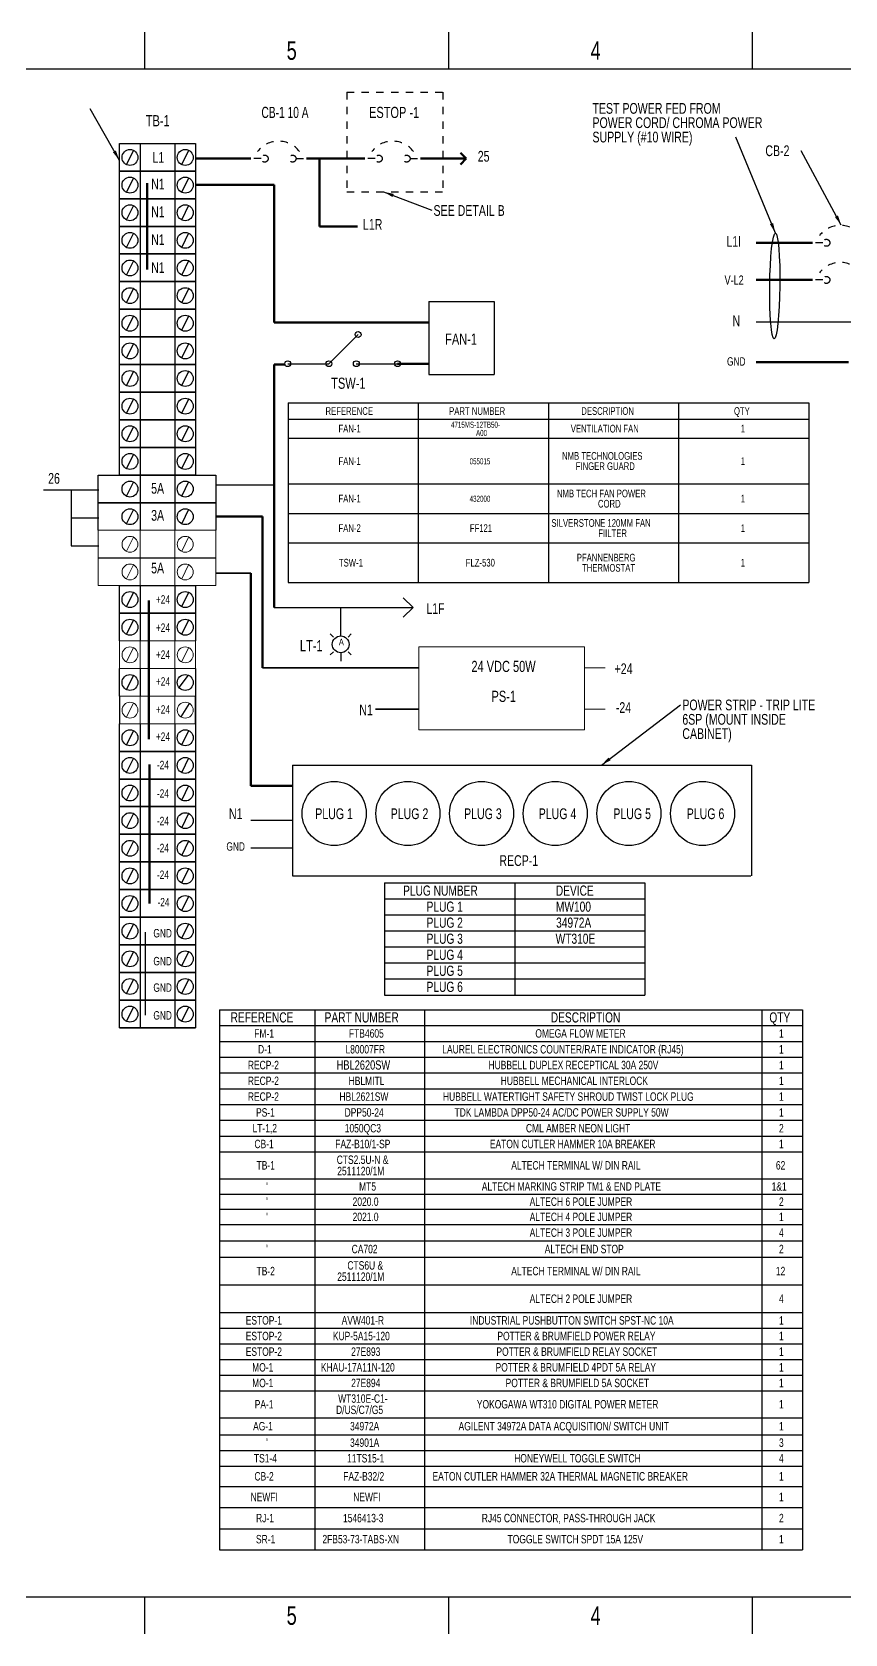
# Paper-space layout 'MAIN LAYOUT' of a CAD drawing. Header units: inches. Extents: x -41.6 to 33.7, y -15.9 to 81.4.
# Drawn here: x 11.54 to 22.58, y 0.07 to 21.81 of the extents above; entities that cross this region are included whole.
import ezdxf
from ezdxf.enums import TextEntityAlignment as Align

# ---------------------------------------------------------------- set-up
doc = ezdxf.new("R2010")
doc.units = ezdxf.units.IN
doc.header["$MEASUREMENT"] = 0
doc.linetypes.add('HIDDEN', pattern=[0.075, 0.05, -0.025])
for name, color, linetype in [('92', 174, 'Continuous'), ('94', 14, 'Continuous'), ('98', 54, 'Continuous'), ('COMP', 3, 'Continuous'), ('DASH', 3, 'HIDDEN'), ('HID', 2, 'HIDDEN'), ('SLD-0', 7, 'Continuous'), ('TEXT', 4, 'Continuous'), ('THIN_NEON_GREEN', 3, 'Continuous'), ('THIN_RED', 1, 'Continuous'), ('WIRE', 1, 'Continuous')]:
    doc.layers.add(name, color=color, linetype=linetype)
doc.layers.add('THICK_RED', color=1, linetype='Continuous', lineweight=50)
doc.styles.add('SLDTEXTSTYLE0', font='TXT', dxfattribs={"width": 0.736842})
doc.styles.add('SLDTEXTSTYLE2', font='TXT', dxfattribs={"width": 0.75})
doc.styles.add('SLDTEXTSTYLE4', font='TXT', dxfattribs={"width": 0.684211})
doc.styles.add('SLDTEXTSTYLE9', font='TXT', dxfattribs={"width": 0.605})
doc.dimstyles.new('SLDDIMSTYLE0', dxfattribs={"dimtxt": 0.18, "dimasz": 0.14, "dimexe": 0, "dimexo": 0.0625, "dimgap": 0, "dimtad": 0, "dimtih": 1, "dimtoh": 1, "dimdec": 0, "dimrnd": 1e-09, "dimzin": 0, "dimdsep": 46, "dimtxsty": 'Standard', "dimsah": 1, "dimcen": 0.09, "dimadec": 0, "dimazin": 0, "dimtfac": 0.14, "dimtdec": 0, "dimtofl": 0, "dimtmove": 0, "dimatfit": 3, "dimfxl": 0, "dimfrac": 2, "dimtolj": 1, "dimtzin": 0, "dimarcsym": 0})

# ---------------------------------------------------------------- blocks, each defined once
blk = doc.blocks.new('SW_NOTE_0_19')
at = {"layer": 'SLD-0', "color": 0, "insert": (0.099, 0.322), "char_height": 0.25, "attachment_point": 2, "style": 'SLDTEXTSTYLE0'}
blk.add_mtext('5', dxfattribs=at)
blk = doc.blocks.new('SW_NOTE_0_20')
at = {"layer": 'SLD-0', "color": 0, "insert": (0.099, 0.322), "char_height": 0.25, "attachment_point": 2, "style": 'SLDTEXTSTYLE0'}
blk.add_mtext('4', dxfattribs=at)
blk = doc.blocks.new('SW_NOTE_0_32')
at = {"layer": 'SLD-0', "color": 0, "insert": (0.099, 0.322), "char_height": 0.25, "attachment_point": 2, "style": 'SLDTEXTSTYLE0'}
blk.add_mtext('4', dxfattribs=at)
blk = doc.blocks.new('SW_NOTE_0_33')
at = {"layer": 'SLD-0', "color": 0, "insert": (0.099, 0.322), "char_height": 0.25, "attachment_point": 2, "style": 'SLDTEXTSTYLE0'}
blk.add_mtext('5', dxfattribs=at)
blk = doc.blocks.new('Block15')
at = {"layer": 'SLD-0'}
for p, q in [((13.134, 21.907), (13.134, 21.407)), ((17.259, 21.907), (17.259, 21.407)), ((21.384, 21.907), (21.384, 21.407)), ((13.134, 0.669), (13.134, 0.169)), ((17.259, 0.669), (17.259, 0.169)), ((21.384, 0.669), (21.384, 0.169))]:
    blk.add_line(p, q, dxfattribs=at)
at = {"layer": 'TEXT', "color": 1, "linetype": 'Continuous', "lineweight": 25}
for p, q in [((0.759, 21.407), (33.289, 21.407)), ((33.289, 0.669), (0.759, 0.669))]:
    blk.add_line(p, q, dxfattribs=at)
at = {"layer": 'SLD-0', "color": 1}
for name, p in [('SW_NOTE_0_33', (15.034, 21.459)), ('SW_NOTE_0_32', (19.159, 21.459)), ('SW_NOTE_0_19', (15.034, 0.221)), ('SW_NOTE_0_20', (19.159, 0.221))]:
    blk.add_blockref(name, p, dxfattribs=at)
blk = doc.blocks.new('D-Size Sheet')
at = {"color": 7, "linetype": 'Continuous'}
blk.add_blockref('Block15', (-0.259, -0.166), dxfattribs=at)
blk = doc.blocks.new('CIRBKR')
at = {"layer": 'HID'}
for p, q in [((-0.812, 0), (-1, 0)), ((-0.188, 0), (0, 0))]:
    blk.add_line(p, q, dxfattribs=at)
for centre in [(-0.75, 0), (-0.25, 0)]:
    blk.add_circle(centre, 0.0625, dxfattribs=at)
blk.add_arc((-0.5, -0.156), 0.469, 36.8699, 143.1301, dxfattribs=at)
at = {"layer": 'HID', "color": 2, "style": 'SLDTEXTSTYLE0', "width": 0.736842}
for tag, flags, p in [('DEVNAME_RO', 3, (-0.518, 0.85)), ('STOCKNUM', 1, (-0.512, -0.525))]:
    blk.add_attdef(tag, text='', height=0.1, dxfattribs=dict(at, flags=flags)).set_placement(p, align=Align.TOP_CENTER)
at = {"layer": 'HID', "color": 2}
for tag in ['DESCRIPTL1', 'DESCRIPTL2', 'LABEL']:
    blk.add_attdef(tag, (0, 0), '', height=0.138, dxfattribs=at)
blk = doc.blocks.new('INDLT')
at = {"layer": 'COMP'}
for p, q in [((-0.75, 0), (-1, 0)), ((-0.719, 0.219), (-0.812, 0.312)), ((-0.188, 0.312), (-0.281, 0.219)), ((-0.25, 0), (0, 0)), ((-0.719, -0.219), (-0.812, -0.312)), ((-0.188, -0.312), (-0.281, -0.219))]:
    blk.add_line(p, q, dxfattribs=at)
blk.add_circle((-0.5, 0), 0.25, dxfattribs=at)
at = {"layer": 'COMP', "color": 3, "style": 'SLDTEXTSTYLE0', "width": 0.736842}
for tag, flags, p in [('DEVNAME_RO', 3, (-0.512, 0.725)), ('STOCKNUM', 1, (-0.512, -0.525))]:
    blk.add_attdef(tag, text='', height=0.1, dxfattribs=dict(at, flags=flags)).set_placement(p, align=Align.TOP_CENTER)
at = {"layer": 'COMP', "color": 3}
for tag in ['DESCRIPTL1', 'DESCRIPTL2', 'LABEL']:
    blk.add_attdef(tag, (0, 0), '', height=0.138, dxfattribs=at)
blk = doc.blocks.new('Block36')
at = {"layer": 'THIN_NEON_GREEN'}
for p, q in [((23.644, 12.53), (24.04, 12.926)), ((23.085, 12.53), (23.644, 12.53)), ((24.016, 12.53), (24.576, 12.53))]:
    blk.add_line(p, q, dxfattribs=at)
for centre in [(24.04, 12.926), (23.085, 12.53), (23.644, 12.53), (24.016, 12.53), (24.576, 12.53)]:
    blk.add_circle(centre, 0.0399, dxfattribs=at)
blk = doc.blocks.new('SW_NOTE_0_97')
at = {"layer": '92', "color": 0, "attachment_point": 1, "style": 'SLDTEXTSTYLE0'}
for s, insert, char_height in [('POWER STRIP - TRIP LITE', (0.023, 0.07), 0.14583), ('6SP (MOUNT INSIDE', (0.023, -0.125), 0.14583), ('CABINET)', (0.023, -0.319), 0.1458)]:
    blk.add_mtext(s, dxfattribs=dict(at, insert=insert, char_height=char_height))
blk = doc.blocks.new('SW_NOTE_0_101')
at = {"layer": '92', "color": 0, "char_height": 0.14583, "attachment_point": 1, "style": 'SLDTEXTSTYLE0'}
for s, insert in [('TEST POWER FED FROM', (-1.947, 0.465)), ('POWER CORD/ CHROMA POWER', (-1.947, 0.271)), ('SUPPLY (#10 WIRE)', (-1.947, 0.076))]:
    blk.add_mtext(s, dxfattribs=dict(at, insert=insert))
blk = doc.blocks.new('SW_NOTE_0_108')
at = {"layer": 'TEXT', "color": 0, "insert": (-0.485, 0.072), "char_height": 0.1458, "attachment_point": 1, "style": 'SLDTEXTSTYLE0'}
blk.add_mtext('CB-2', dxfattribs=at)
blk = doc.blocks.new('SW_NOTE_0_111')
at = {"layer": 'TEXT', "color": 0, "insert": (0.024, 0.07), "char_height": 0.14583, "attachment_point": 1, "style": 'SLDTEXTSTYLE0'}
blk.add_mtext('SEE DETAIL B', dxfattribs=at)
blk = doc.blocks.new('SW_TABLEANNOTATION_2')
at = {"layer": 'TEXT', "color": 0}
for p, q in [((0, 0), (0, -0.218)), ((0, 0), (1.767, 0)), ((1.767, 0), (1.767, -0.218)), ((1.767, 0), (3.534, 0)), ((3.534, 0), (3.534, -0.218)), ((0, -0.218), (0, -0.435)), ((0, -0.218), (1.767, -0.218)), ((1.767, -0.218), (1.767, -0.435)), ((1.767, -0.218), (3.534, -0.218)), ((3.534, -0.218), (3.534, -0.435)), ((0, -0.435), (0, -0.653)), ((0, -0.435), (1.767, -0.435)), ((1.767, -0.435), (1.767, -0.653)), ((1.767, -0.435), (3.534, -0.435)), ((3.534, -0.435), (3.534, -0.653)), ((0, -0.653), (0, -0.87)), ((0, -0.653), (1.767, -0.653)), ((1.767, -0.653), (1.767, -0.87)), ((1.767, -0.653), (3.534, -0.653)), ((3.534, -0.653), (3.534, -0.87)), ((0, -0.87), (0, -1.088)), ((0, -0.87), (1.767, -0.87)), ((1.767, -0.87), (1.767, -1.088)), ((1.767, -0.87), (3.534, -0.87)), ((3.534, -0.87), (3.534, -1.088)), ((0, -1.088), (0, -1.305)), ((0, -1.088), (1.767, -1.088)), ((1.767, -1.088), (1.767, -1.305)), ((1.767, -1.088), (3.534, -1.088)), ((3.534, -1.088), (3.534, -1.305)), ((0, -1.305), (0, -1.523)), ((0, -1.305), (1.767, -1.305)), ((1.767, -1.305), (1.767, -1.523)), ((1.767, -1.305), (3.534, -1.305)), ((3.534, -1.305), (3.534, -1.523)), ((0, -1.523), (1.767, -1.523)), ((1.767, -1.523), (3.534, -1.523))]:
    blk.add_line(p, q, dxfattribs=at)
at = {"layer": 'TEXT', "color": 0, "char_height": 0.1378, "attachment_point": 1, "style": 'SLDTEXTSTYLE2'}
for s, insert in [('PLUG NUMBER', (0.251, -0.037)), ('DEVICE', (2.324, -0.037)), ('PLUG 1', (0.57, -0.255)), ('MW100', (2.325, -0.255)), ('PLUG 2', (0.57, -0.472)), ('34972A', (2.328, -0.472)), ('PLUG 3', (0.57, -0.69)), ('WT310E', (2.321, -0.69)), ('PLUG 4', (0.57, -0.908)), ('PLUG 5', (0.57, -1.125)), ('PLUG 6', (0.57, -1.343))]:
    blk.add_mtext(s, dxfattribs=dict(at, insert=insert))
blk = doc.blocks.new('SW_TABLEANNOTATION_3')
at = {"layer": '92', "color": 0}
for p, q in [((0, 0), (0, -0.215)), ((0, 0), (1.298, 0)), ((1.298, 0), (1.298, -0.215)), ((1.298, 0), (2.786, 0)), ((2.786, 0), (2.786, -0.215)), ((2.786, 0), (7.364, 0)), ((7.364, 0), (7.364, -0.215)), ((7.364, 0), (7.913, 0)), ((7.913, 0), (7.913, -0.215)), ((0, -0.215), (0, -0.431)), ((0, -0.215), (1.298, -0.215)), ((1.298, -0.215), (1.298, -0.431)), ((1.298, -0.215), (2.786, -0.215)), ((2.786, -0.215), (2.786, -0.431)), ((2.786, -0.215), (7.364, -0.215)), ((7.364, -0.215), (7.364, -0.431)), ((7.364, -0.215), (7.913, -0.215)), ((7.913, -0.215), (7.913, -0.431)), ((0, -0.431), (0, -0.645)), ((0, -0.431), (1.298, -0.431)), ((1.298, -0.431), (1.298, -0.645)), ((1.298, -0.431), (2.786, -0.431)), ((2.786, -0.431), (2.786, -0.645)), ((2.786, -0.431), (7.364, -0.431)), ((7.364, -0.431), (7.364, -0.645)), ((7.364, -0.431), (7.913, -0.431)), ((7.913, -0.431), (7.913, -0.645)), ((0, -0.645), (0, -0.859)), ((0, -0.645), (1.298, -0.645)), ((1.298, -0.645), (1.298, -0.859)), ((1.298, -0.645), (2.786, -0.645)), ((2.786, -0.645), (2.786, -0.859)), ((2.786, -0.645), (7.364, -0.645)), ((7.364, -0.645), (7.364, -0.859)), ((7.364, -0.645), (7.913, -0.645)), ((7.913, -0.645), (7.913, -0.859)), ((0, -0.859), (0, -1.073)), ((0, -0.859), (1.298, -0.859)), ((1.298, -0.859), (1.298, -1.073)), ((1.298, -0.859), (2.786, -0.859)), ((2.786, -0.859), (2.786, -1.073)), ((2.786, -0.859), (7.364, -0.859)), ((7.364, -0.859), (7.364, -1.073)), ((7.364, -0.859), (7.913, -0.859)), ((7.913, -0.859), (7.913, -1.073)), ((0, -1.073), (0, -1.287)), ((0, -1.073), (1.298, -1.073)), ((1.298, -1.073), (1.298, -1.287)), ((1.298, -1.073), (2.786, -1.073)), ((2.786, -1.073), (2.786, -1.287)), ((2.786, -1.073), (7.364, -1.073)), ((7.364, -1.073), (7.364, -1.287)), ((7.364, -1.073), (7.913, -1.073)), ((7.913, -1.073), (7.913, -1.287)), ((0, -1.287), (0, -1.501)), ((0, -1.287), (1.298, -1.287)), ((1.298, -1.287), (1.298, -1.501)), ((1.298, -1.287), (2.786, -1.287)), ((2.786, -1.287), (2.786, -1.501)), ((2.786, -1.287), (7.364, -1.287)), ((7.364, -1.287), (7.364, -1.501)), ((7.364, -1.287), (7.913, -1.287)), ((7.913, -1.287), (7.913, -1.501)), ((0, -1.501), (0, -1.715)), ((0, -1.501), (1.298, -1.501)), ((1.298, -1.501), (1.298, -1.715)), ((1.298, -1.501), (2.786, -1.501)), ((2.786, -1.501), (2.786, -1.715)), ((2.786, -1.501), (7.364, -1.501)), ((7.364, -1.501), (7.364, -1.715)), ((7.364, -1.501), (7.913, -1.501)), ((7.913, -1.501), (7.913, -1.715)), ((0, -1.715), (0, -1.929)), ((0, -1.715), (1.298, -1.715)), ((1.298, -1.715), (1.298, -1.929)), ((1.298, -1.715), (2.786, -1.715)), ((2.786, -1.715), (2.786, -1.929)), ((2.786, -1.715), (7.364, -1.715)), ((7.364, -1.715), (7.364, -1.929)), ((7.364, -1.715), (7.913, -1.715)), ((7.913, -1.715), (7.913, -1.929)), ((0, -1.929), (0, -2.296)), ((0, -1.929), (1.298, -1.929)), ((1.298, -1.929), (1.298, -2.296)), ((1.298, -1.929), (2.786, -1.929)), ((2.786, -1.929), (2.786, -2.296)), ((2.786, -1.929), (7.364, -1.929)), ((7.364, -1.929), (7.364, -2.296)), ((7.364, -1.929), (7.913, -1.929)), ((7.913, -1.929), (7.913, -2.296)), ((0, -2.296), (0, -2.502)), ((0, -2.296), (1.298, -2.296)), ((1.298, -2.296), (1.298, -2.502)), ((1.298, -2.296), (2.786, -2.296)), ((2.786, -2.296), (2.786, -2.502)), ((2.786, -2.296), (7.364, -2.296)), ((7.364, -2.296), (7.364, -2.502)), ((7.364, -2.296), (7.913, -2.296)), ((7.913, -2.296), (7.913, -2.502)), ((0, -2.502), (0, -2.709)), ((0, -2.502), (1.298, -2.502)), ((1.298, -2.502), (1.298, -2.709)), ((1.298, -2.502), (2.786, -2.502)), ((2.786, -2.502), (2.786, -2.709)), ((2.786, -2.502), (7.364, -2.502)), ((7.364, -2.502), (7.364, -2.709)), ((7.364, -2.502), (7.913, -2.502)), ((7.913, -2.502), (7.913, -2.709)), ((0, -2.709), (0, -2.915)), ((0, -2.709), (1.298, -2.709)), ((1.298, -2.709), (1.298, -2.915)), ((1.298, -2.709), (2.786, -2.709)), ((2.786, -2.709), (2.786, -2.915)), ((2.786, -2.709), (7.364, -2.709)), ((7.364, -2.709), (7.364, -2.915)), ((7.364, -2.709), (7.913, -2.709)), ((7.913, -2.709), (7.913, -2.915)), ((0, -2.915), (0, -3.137)), ((0, -2.915), (1.298, -2.915)), ((1.298, -2.915), (1.298, -3.137)), ((1.298, -2.915), (2.786, -2.915)), ((2.786, -2.915), (2.786, -3.137)), ((2.786, -2.915), (7.364, -2.915)), ((7.364, -2.915), (7.364, -3.137)), ((7.364, -2.915), (7.913, -2.915)), ((7.913, -2.915), (7.913, -3.137)), ((0, -3.137), (0, -3.36)), ((0, -3.137), (1.298, -3.137)), ((1.298, -3.137), (1.298, -3.36)), ((1.298, -3.137), (2.786, -3.137)), ((2.786, -3.137), (2.786, -3.36)), ((2.786, -3.137), (7.364, -3.137)), ((7.364, -3.137), (7.364, -3.36)), ((7.364, -3.137), (7.913, -3.137)), ((7.913, -3.137), (7.913, -3.36)), ((0, -3.36), (0, -3.735)), ((0, -3.36), (1.298, -3.36)), ((1.298, -3.36), (1.298, -3.735)), ((1.298, -3.36), (2.786, -3.36)), ((2.786, -3.36), (2.786, -3.735)), ((2.786, -3.36), (7.364, -3.36)), ((7.364, -3.36), (7.364, -3.735)), ((7.364, -3.36), (7.913, -3.36)), ((7.913, -3.36), (7.913, -3.735)), ((0, -3.735), (0, -4.11)), ((0, -3.735), (1.298, -3.735)), ((1.298, -3.735), (1.298, -4.11)), ((1.298, -3.735), (2.786, -3.735)), ((2.786, -3.735), (2.786, -4.11)), ((2.786, -3.735), (7.364, -3.735)), ((7.364, -3.735), (7.364, -4.11)), ((7.364, -3.735), (7.913, -3.735)), ((7.913, -3.735), (7.913, -4.11)), ((0, -4.11), (0, -4.322)), ((0, -4.11), (1.298, -4.11)), ((1.298, -4.11), (1.298, -4.322)), ((1.298, -4.11), (2.786, -4.11)), ((2.786, -4.11), (2.786, -4.322)), ((2.786, -4.11), (7.364, -4.11)), ((7.364, -4.11), (7.364, -4.322)), ((7.364, -4.11), (7.913, -4.11)), ((7.913, -4.11), (7.913, -4.322)), ((0, -4.322), (0, -4.535)), ((0, -4.322), (1.298, -4.322)), ((1.298, -4.322), (1.298, -4.535)), ((1.298, -4.322), (2.786, -4.322)), ((2.786, -4.322), (2.786, -4.535)), ((2.786, -4.322), (7.364, -4.322)), ((7.364, -4.322), (7.364, -4.535)), ((7.364, -4.322), (7.913, -4.322)), ((7.913, -4.322), (7.913, -4.535)), ((0, -4.535), (0, -4.747)), ((0, -4.535), (1.298, -4.535)), ((1.298, -4.535), (1.298, -4.747)), ((1.298, -4.535), (2.786, -4.535)), ((2.786, -4.535), (2.786, -4.747)), ((2.786, -4.535), (7.364, -4.535)), ((7.364, -4.535), (7.364, -4.747)), ((7.364, -4.535), (7.913, -4.535)), ((7.913, -4.535), (7.913, -4.747)), ((0, -4.747), (0, -4.959)), ((0, -4.747), (1.298, -4.747)), ((1.298, -4.747), (1.298, -4.959)), ((1.298, -4.747), (2.786, -4.747)), ((2.786, -4.747), (2.786, -4.959)), ((2.786, -4.747), (7.364, -4.747)), ((7.364, -4.747), (7.364, -4.959)), ((7.364, -4.747), (7.913, -4.747)), ((7.913, -4.747), (7.913, -4.959)), ((0, -4.959), (0, -5.172)), ((0, -4.959), (1.298, -4.959)), ((1.298, -4.959), (1.298, -5.172)), ((1.298, -4.959), (2.786, -4.959)), ((2.786, -4.959), (2.786, -5.172)), ((2.786, -4.959), (7.364, -4.959)), ((7.364, -4.959), (7.364, -5.172)), ((7.364, -4.959), (7.913, -4.959)), ((7.913, -4.959), (7.913, -5.172)), ((0, -5.172), (0, -5.537)), ((0, -5.172), (1.298, -5.172)), ((1.298, -5.172), (1.298, -5.537)), ((1.298, -5.172), (2.786, -5.172)), ((2.786, -5.172), (2.786, -5.537)), ((2.786, -5.172), (7.364, -5.172)), ((7.364, -5.172), (7.364, -5.537)), ((7.364, -5.172), (7.913, -5.172)), ((7.913, -5.172), (7.913, -5.537)), ((0, -5.537), (0, -5.769)), ((0, -5.537), (1.298, -5.537)), ((1.298, -5.537), (1.298, -5.769)), ((1.298, -5.537), (2.786, -5.537)), ((2.786, -5.537), (2.786, -5.769)), ((2.786, -5.537), (7.364, -5.537)), ((7.364, -5.537), (7.364, -5.769)), ((7.364, -5.537), (7.913, -5.537)), ((7.913, -5.537), (7.913, -5.769)), ((0, -5.769), (0, -5.981)), ((0, -5.769), (1.298, -5.769)), ((1.298, -5.769), (1.298, -5.981)), ((1.298, -5.769), (2.786, -5.769)), ((2.786, -5.769), (2.786, -5.981)), ((2.786, -5.769), (7.364, -5.769)), ((7.364, -5.769), (7.364, -5.981)), ((7.364, -5.769), (7.913, -5.769)), ((7.913, -5.769), (7.913, -5.981)), ((0, -5.981), (0, -6.194)), ((0, -5.981), (1.298, -5.981)), ((1.298, -5.981), (1.298, -6.194)), ((1.298, -5.981), (2.786, -5.981)), ((2.786, -5.981), (2.786, -6.194)), ((2.786, -5.981), (7.364, -5.981)), ((7.364, -5.981), (7.364, -6.194)), ((7.364, -5.981), (7.913, -5.981)), ((7.913, -5.981), (7.913, -6.194)), ((0, -6.194), (0, -6.471)), ((0, -6.194), (1.298, -6.194)), ((1.298, -6.194), (1.298, -6.471)), ((1.298, -6.194), (2.786, -6.194)), ((2.786, -6.194), (2.786, -6.471)), ((2.786, -6.194), (7.364, -6.194)), ((7.364, -6.194), (7.364, -6.471)), ((7.364, -6.194), (7.913, -6.194)), ((7.913, -6.194), (7.913, -6.471)), ((0, -6.471), (0, -6.757)), ((0, -6.471), (1.298, -6.471)), ((1.298, -6.471), (1.298, -6.757)), ((1.298, -6.471), (2.786, -6.471)), ((2.786, -6.471), (2.786, -6.757)), ((2.786, -6.471), (7.364, -6.471)), ((7.364, -6.471), (7.364, -6.757)), ((7.364, -6.471), (7.913, -6.471)), ((7.913, -6.471), (7.913, -6.757)), ((0, -6.757), (0, -7.043)), ((0, -6.757), (1.298, -6.757)), ((1.298, -6.757), (1.298, -7.043)), ((1.298, -6.757), (2.786, -6.757)), ((2.786, -6.757), (2.786, -7.043)), ((2.786, -6.757), (7.364, -6.757)), ((7.364, -6.757), (7.364, -7.043)), ((7.364, -6.757), (7.913, -6.757)), ((7.913, -6.757), (7.913, -7.043)), ((0, -7.043), (0, -7.329)), ((0, -7.043), (1.298, -7.043)), ((1.298, -7.043), (1.298, -7.329)), ((1.298, -7.043), (2.786, -7.043)), ((2.786, -7.043), (2.786, -7.329)), ((2.786, -7.043), (7.364, -7.043)), ((7.364, -7.043), (7.364, -7.329)), ((7.364, -7.043), (7.913, -7.043)), ((7.913, -7.043), (7.913, -7.329)), ((0, -7.329), (1.298, -7.329)), ((1.298, -7.329), (2.786, -7.329)), ((2.786, -7.329), (7.364, -7.329)), ((7.364, -7.329), (7.913, -7.329))]:
    blk.add_line(p, q, dxfattribs=at)
at = {"layer": '92', "color": 0, "attachment_point": 1, "style": 'SLDTEXTSTYLE2'}
for s, insert, char_height in [('REFERENCE', (0.153, -0.036), 0.1378), ('PART NUMBER', (1.429, -0.036), 0.1378), ('DESCRIPTION', (4.498, -0.036), 0.1378), ('QTY', (7.465, -0.036), 0.1378), ('FM-1', (0.474, -0.265), 0.1146), ('FTB4605', (1.759, -0.265), 0.1146), ('OMEGA FLOW METER', (4.289, -0.265), 0.11458), ('1', (7.596, -0.265), 0.115), ('D-1', (0.525, -0.48), 0.1146), ('L80007FR', (1.712, -0.48), 0.1146), ('LAUREL ELECTRONICS COUNTER/RATE INDICATOR (RJ45)', (3.026, -0.48), 0.11458), ('1', (7.596, -0.48), 0.115), ('RECP-2', (0.387, -0.694), 0.1146), ('HBL2620SW', (1.593, -0.688), 0.125), ('HUBBELL DUPLEX RECEPTICAL 30A 250V', (3.653, -0.694), 0.11458), ('1', (7.596, -0.694), 0.115), ('RECP-2', (0.387, -0.908), 0.1146), ('HBLMITL', (1.755, -0.908), 0.1146), ('HUBBELL MECHANICAL INTERLOCK', (3.819, -0.908), 0.11458), ('1', (7.596, -0.908), 0.115), ('RECP-2', (0.387, -1.122), 0.1146), ('HBL2621SW', (1.63, -1.122), 0.1146), ('HUBBELL WATERTIGHT SAFETY SHROUD TWIST LOCK PLUG', (3.035, -1.122), 0.11458), ('1', (7.596, -1.122), 0.115), ('PS-1', (0.498, -1.337), 0.1146), ('DPP50-24', (1.7, -1.337), 0.1146), ('TDK LAMBDA DPP50-24 AC/DC POWER SUPPLY 50W', (3.192, -1.337), 0.11458), ('1', (7.596, -1.337), 0.115), ('LT-1,2', (0.45, -1.551), 0.1146), ('1050QC3', (1.702, -1.551), 0.1146), ('CML AMBER NEON LIGHT', (4.161, -1.551), 0.11458), ('2', (7.596, -1.551), 0.115), ('CB-1', (0.476, -1.765), 0.1146), ('FAZ-B10/1-SP', (1.574, -1.765), 0.11458), ('EATON CUTLER HAMMER 10A BREAKER', (3.672, -1.765), 0.11458), ('1', (7.596, -1.765), 0.115), ('TB-1', (0.505, -2.055), 0.1146), ('CTS2.5U-N &', (1.593, -1.979), 0.11458), ('2511120/1M', (1.6, -2.132), 0.1146), ('ALTECH TERMINAL W/ DIN RAIL', (3.962, -2.055), 0.11458), ('62', (7.554, -2.055), 0.1146), ("'", (0.634, -2.342), 0.115), ('MT5', (1.897, -2.342), 0.1146), ('ALTECH MARKING STRIP TM1 & END PLATE', (3.562, -2.342), 0.11458), ('1&1', (7.496, -2.342), 0.1146), ("'", (0.634, -2.548), 0.115), ('2020.0', (1.809, -2.548), 0.1146), ('ALTECH 6 POLE JUMPER', (4.212, -2.548), 0.11458), ('2', (7.596, -2.548), 0.115), ("'", (0.634, -2.754), 0.115), ('2021.0', (1.809, -2.754), 0.1146), ('ALTECH 4 POLE JUMPER', (4.212, -2.754), 0.11458), ('1', (7.596, -2.754), 0.115), ('ALTECH 3 POLE JUMPER', (4.212, -2.968), 0.11458), ('4', (7.596, -2.968), 0.115), ("'", (0.634, -3.191), 0.115), ('CA702', (1.796, -3.191), 0.1146), ('ALTECH END STOP', (4.416, -3.191), 0.11458), ('2', (7.596, -3.191), 0.115), ('CTS6U &', (1.738, -3.413), 0.1146), ('TB-2', (0.505, -3.49), 0.1146), ('2511120/1M', (1.6, -3.566), 0.1146), ('ALTECH TERMINAL W/ DIN RAIL', (3.962, -3.49), 0.11458), ('12', (7.554, -3.49), 0.1146), ('ALTECH 2 POLE JUMPER', (4.212, -3.865), 0.11458), ('4', (7.596, -3.865), 0.115), ('ESTOP-1', (0.358, -4.159), 0.1146), ('AVW401-R', (1.66, -4.159), 0.1146), ('INDUSTRIAL PUSHBUTTON SWITCH SPST-NC 10A', (3.401, -4.159), 0.11458), ('1', (7.596, -4.159), 0.115), ('ESTOP-2', (0.358, -4.371), 0.1146), ('KUP-5A15-120', (1.541, -4.371), 0.11458), ('POTTER & BRUMFIELD POWER RELAY', (3.774, -4.371), 0.11458), ('1', (7.596, -4.371), 0.115), ('ESTOP-2', (0.358, -4.583), 0.1146), ('27E893', (1.789, -4.583), 0.1146), ('POTTER & BRUMFIELD RELAY SOCKET', (3.761, -4.583), 0.11458), ('1', (7.596, -4.583), 0.115), ('MO-1', (0.445, -4.796), 0.1146), ('KHAU-17A11N-120', (1.378, -4.796), 0.11458), ('POTTER & BRUMFIELD 4PDT 5A RELAY', (3.749, -4.796), 0.11458), ('1', (7.596, -4.796), 0.115), ('MO-1', (0.445, -5.008), 0.1146), ('27E894', (1.789, -5.008), 0.1146), ('POTTER & BRUMFIELD 5A SOCKET', (3.886, -5.008), 0.11458), ('1', (7.596, -5.008), 0.115), ('PA-1', (0.48, -5.297), 0.1146), ('D/US/C7/G5', (1.584, -5.373), 0.1146), ('WT310E-C1-', (1.613, -5.22), 0.1146), ('YOKOGAWA WT310 DIGITAL POWER METER', (3.495, -5.297), 0.11458), ('1', (7.596, -5.297), 0.115), ('AG-1', (0.458, -5.595), 0.1146), ('34972A', (1.774, -5.595), 0.1146), ('AGILENT 34972A DATA ACQUISITION/ SWITCH UNIT', (3.247, -5.595), 0.11458), ('1', (7.596, -5.595), 0.115), ("'", (0.634, -5.818), 0.115), ('34901A', (1.774, -5.818), 0.1146), ('3', (7.596, -5.818), 0.115), ('TS1-4', (0.469, -6.03), 0.1146), ('11TS15-1', (1.734, -6.03), 0.1146), ('HONEYWELL TOGGLE SWITCH', (4.002, -6.03), 0.11458), ('4', (7.596, -6.03), 0.115), ('CB-2', (0.476, -6.275), 0.1146), ('FAZ-B32/2', (1.682, -6.275), 0.1146), ('EATON CUTLER HAMMER 32A THERMAL MAGNETIC BREAKER', (2.893, -6.275), 0.11458), ('1', (7.596, -6.275), 0.115), ('NEWFI', (0.424, -6.556), 0.1146), ('NEWFI', (1.817, -6.556), 0.1146), ('1', (7.596, -6.556), 0.115), ('RJ-1', (0.498, -6.842), 0.1146), ('1546413-3', (1.678, -6.842), 0.1146), ('RJ45 CONNECTOR, PASS-THROUGH JACK', (3.562, -6.842), 0.11458), ('2', (7.596, -6.842), 0.115), ('SR-1', (0.497, -7.128), 0.1146), ('2FB53-73-TABS-XN', (1.399, -7.128), 0.11458), ('TOGGLE SWITCH SPDT 15A 125V', (3.912, -7.128), 0.11458), ('1', (7.596, -7.128), 0.115)]:
    blk.add_mtext(s, dxfattribs=dict(at, insert=insert, char_height=char_height))
blk = doc.blocks.new('SW_TABLEANNOTATION_5')
at = {"layer": 'TEXT', "color": 0}
for p, q in [((0, 0), (0, -0.218)), ((0, 0), (1.767, 0)), ((1.767, 0), (1.767, -0.218)), ((1.767, 0), (3.534, 0)), ((3.534, 0), (3.534, -0.218)), ((3.534, 0), (5.301, 0)), ((5.301, 0), (5.301, -0.218)), ((5.301, 0), (7.068, 0)), ((7.068, 0), (7.068, -0.218)), ((0, -0.218), (0, -0.479)), ((0, -0.218), (1.767, -0.218)), ((1.767, -0.218), (1.767, -0.479)), ((1.767, -0.218), (3.534, -0.218)), ((3.534, -0.218), (3.534, -0.479)), ((3.534, -0.218), (5.301, -0.218)), ((5.301, -0.218), (5.301, -0.479)), ((5.301, -0.218), (7.068, -0.218)), ((7.068, -0.218), (7.068, -0.479)), ((0, -0.479), (0, -1.097)), ((0, -0.479), (1.767, -0.479)), ((1.767, -0.479), (1.767, -1.097)), ((1.767, -0.479), (3.534, -0.479)), ((3.534, -0.479), (3.534, -1.097)), ((3.534, -0.479), (5.301, -0.479)), ((5.301, -0.479), (5.301, -1.097)), ((5.301, -0.479), (7.068, -0.479)), ((7.068, -0.479), (7.068, -1.097)), ((0, -1.097), (0, -1.498)), ((0, -1.097), (1.767, -1.097)), ((1.767, -1.097), (1.767, -1.498)), ((1.767, -1.097), (3.534, -1.097)), ((3.534, -1.097), (3.534, -1.498)), ((3.534, -1.097), (5.301, -1.097)), ((5.301, -1.097), (5.301, -1.498)), ((5.301, -1.097), (7.068, -1.097)), ((7.068, -1.097), (7.068, -1.498)), ((0, -1.498), (0, -1.898)), ((0, -1.498), (1.767, -1.498)), ((1.767, -1.498), (1.767, -1.898)), ((1.767, -1.498), (3.534, -1.498)), ((3.534, -1.498), (3.534, -1.898)), ((3.534, -1.498), (5.301, -1.498)), ((5.301, -1.498), (5.301, -1.898)), ((5.301, -1.498), (7.068, -1.498)), ((7.068, -1.498), (7.068, -1.898)), ((0, -1.898), (0, -2.437)), ((0, -1.898), (1.767, -1.898)), ((1.767, -1.898), (1.767, -2.437)), ((1.767, -1.898), (3.534, -1.898)), ((3.534, -1.898), (3.534, -2.437)), ((3.534, -1.898), (5.301, -1.898)), ((5.301, -1.898), (5.301, -2.437)), ((5.301, -1.898), (7.068, -1.898)), ((7.068, -1.898), (7.068, -2.437)), ((0, -2.437), (1.767, -2.437)), ((1.767, -2.437), (3.534, -2.437)), ((3.534, -2.437), (5.301, -2.437)), ((5.301, -2.437), (7.068, -2.437))]:
    blk.add_line(p, q, dxfattribs=at)
at = {"layer": 'TEXT', "color": 0, "attachment_point": 1}
for s, insert, char_height, style in [('REFERENCE', (0.509, -0.057), 0.1042, 'SLDTEXTSTYLE2'), ('PART NUMBER', (2.187, -0.057), 0.10417, 'SLDTEXTSTYLE2'), ('DESCRIPTION', (3.981, -0.057), 0.10417, 'SLDTEXTSTYLE2'), ('QTY', (6.053, -0.057), 0.1042, 'SLDTEXTSTYLE2'), ('FAN-1', (0.685, -0.296), 0.1042, 'SLDTEXTSTYLE2'), ('4715MS-12TB50-', (2.212, -0.253), 0.08333, 'SLDTEXTSTYLE9'), ('A00', (2.552, -0.365), 0.0833, 'SLDTEXTSTYLE9'), ('VENTILATION FAN', (3.838, -0.296), 0.10417, 'SLDTEXTSTYLE2'), ('1', (6.146, -0.296), 0.104, 'SLDTEXTSTYLE2'), ('FAN-1', (0.685, -0.736), 0.1042, 'SLDTEXTSTYLE2'), ('055015', (2.465, -0.749), 0.0833, 'SLDTEXTSTYLE9'), ('NMB TECHNOLOGIES', (3.72, -0.666), 0.10417, 'SLDTEXTSTYLE2'), ('FINGER GUARD', (3.906, -0.805), 0.10417, 'SLDTEXTSTYLE2'), ('1', (6.146, -0.736), 0.104, 'SLDTEXTSTYLE2'), ('FAN-1', (0.685, -1.245), 0.1042, 'SLDTEXTSTYLE2'), ('432000', (2.465, -1.258), 0.0833, 'SLDTEXTSTYLE9'), ('NMB TECH FAN POWER', (3.65, -1.176), 0.10417, 'SLDTEXTSTYLE2'), ('1', (6.146, -1.245), 0.104, 'SLDTEXTSTYLE2'), ('CORD', (4.207, -1.315), 0.1042, 'SLDTEXTSTYLE2'), ('FAN-2', (0.685, -1.646), 0.1042, 'SLDTEXTSTYLE2'), ('FF121', (2.468, -1.646), 0.1042, 'SLDTEXTSTYLE2'), ('SILVERSTONE 120MM FAN', (3.575, -1.576), 0.10417, 'SLDTEXTSTYLE2'), ('FIILTER', (4.211, -1.715), 0.1042, 'SLDTEXTSTYLE2'), ('1', (6.146, -1.646), 0.104, 'SLDTEXTSTYLE2'), ('TSW-1', (0.691, -2.115), 0.1042, 'SLDTEXTSTYLE2'), ('FLZ-530', (2.413, -2.115), 0.1042, 'SLDTEXTSTYLE2'), ('PFANNENBERG', (3.92, -2.046), 0.10417, 'SLDTEXTSTYLE2'), ('1', (6.146, -2.115), 0.104, 'SLDTEXTSTYLE2'), ('THERMOSTAT', (3.991, -2.185), 0.1042, 'SLDTEXTSTYLE2')]:
    blk.add_mtext(s, dxfattribs=dict(at, insert=insert, char_height=char_height, style=style))

psp = doc.layouts.new('MAIN LAYOUT')

# ---------------------------------------------------------------- linework, layer by layer
at = {"layer": '94', "linetype": 'Continuous'}
for p, q in [((12.731, 20.301), (13.762, 20.301)), ((12.731, 19.926), (12.731, 20.301)), ((13.012, 20.301), (13.012, 19.926)), ((13.481, 20.301), (13.481, 19.926)), ((13.762, 20.301), (13.762, 19.926)), ((12.919, 20.207), (12.825, 20.02)), ((13.669, 20.207), (13.575, 20.02)), ((12.731, 19.926), (13.762, 19.926)), ((12.731, 19.551), (12.731, 19.926)), ((13.762, 19.926), (12.731, 19.926)), ((12.919, 19.832), (12.825, 19.645)), ((13.012, 19.926), (13.012, 19.551)), ((13.481, 19.926), (13.481, 19.551)), ((13.669, 19.832), (13.575, 19.645)), ((13.762, 19.926), (13.762, 19.551)), ((13.762, 19.551), (12.731, 19.551)), ((12.731, 19.551), (13.762, 19.551)), ((12.731, 19.176), (12.731, 19.551)), ((12.919, 19.457), (12.825, 19.27)), ((13.012, 19.551), (13.012, 19.176)), ((13.481, 19.551), (13.481, 19.176)), ((13.669, 19.457), (13.575, 19.27)), ((13.762, 19.551), (13.762, 19.176)), ((12.731, 19.176), (13.762, 19.176)), ((12.731, 18.801), (12.731, 19.176)), ((13.762, 19.176), (12.731, 19.176)), ((13.012, 19.176), (13.012, 18.801)), ((13.481, 19.176), (13.481, 18.801)), ((13.762, 19.176), (13.762, 18.801)), ((12.919, 19.082), (12.825, 18.895)), ((13.669, 19.082), (13.575, 18.895)), ((12.731, 18.801), (13.762, 18.801)), ((12.731, 18.426), (12.731, 18.801)), ((13.762, 18.801), (12.731, 18.801)), ((12.919, 18.707), (12.825, 18.52)), ((13.012, 18.801), (13.012, 18.426)), ((13.481, 18.801), (13.481, 18.426)), ((13.669, 18.707), (13.575, 18.52)), ((13.762, 18.801), (13.762, 18.426)), ((12.731, 18.426), (13.762, 18.426)), ((12.731, 18.051), (12.731, 18.426)), ((13.762, 18.426), (12.731, 18.426)), ((12.919, 18.332), (12.825, 18.145)), ((13.012, 18.426), (13.012, 18.051)), ((13.481, 18.426), (13.481, 18.051)), ((13.762, 18.426), (13.762, 18.051)), ((12.731, 18.051), (13.762, 18.051)), ((12.731, 17.676), (12.731, 18.051)), ((13.762, 18.051), (12.731, 18.051)), ((13.012, 18.051), (13.012, 17.676)), ((13.481, 18.051), (13.481, 17.676)), ((13.762, 18.051), (13.762, 17.676)), ((12.919, 17.957), (12.825, 17.77)), ((13.669, 17.957), (13.575, 17.77)), ((12.731, 17.676), (13.762, 17.676)), ((12.731, 17.301), (12.731, 17.676)), ((13.762, 17.676), (12.731, 17.676)), ((13.012, 17.676), (13.012, 17.301)), ((13.481, 17.676), (13.481, 17.301)), ((13.762, 17.676), (13.762, 17.301)), ((12.919, 17.582), (12.825, 17.395)), ((13.669, 17.582), (13.575, 17.395)), ((12.731, 17.301), (13.762, 17.301)), ((12.731, 16.926), (12.731, 17.301)), ((13.762, 17.301), (12.731, 17.301)), ((12.919, 17.207), (12.825, 17.02)), ((13.012, 17.301), (13.012, 16.926)), ((13.481, 17.301), (13.481, 16.926)), ((13.669, 17.207), (13.575, 17.02)), ((13.762, 17.301), (13.762, 16.926)), ((12.731, 16.926), (13.762, 16.926)), ((12.731, 16.551), (12.731, 16.926)), ((13.762, 16.926), (12.731, 16.926)), ((12.919, 16.832), (12.825, 16.645)), ((13.012, 16.926), (13.012, 16.551)), ((13.481, 16.926), (13.481, 16.551)), ((13.669, 16.832), (13.575, 16.645)), ((13.762, 16.926), (13.762, 16.551)), ((12.731, 16.551), (13.762, 16.551)), ((12.731, 16.176), (12.731, 16.551)), ((13.762, 16.551), (12.731, 16.551)), ((13.012, 16.551), (13.012, 16.176)), ((13.481, 16.551), (13.481, 16.176)), ((13.762, 16.551), (13.762, 16.176)), ((12.919, 16.457), (12.825, 16.27)), ((13.669, 16.457), (13.575, 16.27)), ((12.731, 16.176), (13.762, 16.176)), ((12.731, 15.801), (12.731, 16.176)), ((13.762, 16.176), (12.731, 16.176)), ((13.012, 16.176), (13.012, 15.801)), ((13.481, 16.176), (13.481, 15.801)), ((13.762, 16.176), (13.762, 15.801)), ((12.919, 16.082), (12.825, 15.895)), ((13.669, 16.082), (13.575, 15.895)), ((12.442, 15.801), (14.036, 15.801)), ((12.442, 15.426), (12.442, 15.801)), ((13.762, 15.801), (12.731, 15.801)), ((12.919, 15.707), (12.825, 15.52)), ((13.012, 15.801), (13.012, 15.426)), ((13.481, 15.801), (13.481, 15.426)), ((13.669, 15.707), (13.575, 15.52)), ((14.036, 15.801), (14.036, 15.426)), ((12.442, 15.426), (14.036, 15.426)), ((12.442, 15.051), (12.442, 15.426)), ((14.036, 15.426), (12.442, 15.426)), ((12.919, 15.332), (12.825, 15.145)), ((13.012, 15.426), (13.012, 15.051)), ((13.481, 15.426), (13.481, 15.051)), ((13.669, 15.332), (13.575, 15.145)), ((14.036, 15.426), (14.036, 15.051)), ((12.731, 14.301), (13.762, 14.301)), ((12.731, 13.926), (12.731, 14.301)), ((12.919, 14.207), (12.825, 14.02)), ((13.012, 14.301), (13.012, 13.926)), ((13.481, 14.301), (13.481, 13.926)), ((13.669, 14.207), (13.575, 14.02)), ((13.762, 14.301), (13.762, 13.926)), ((13.762, 13.926), (12.731, 13.926)), ((12.731, 13.926), (13.762, 13.926)), ((12.731, 13.551), (12.731, 13.926)), ((13.012, 13.926), (13.012, 13.551)), ((13.481, 13.926), (13.481, 13.551)), ((13.762, 13.926), (13.762, 13.551)), ((12.919, 13.832), (12.825, 13.645)), ((13.669, 13.832), (13.575, 13.645)), ((12.731, 12.801), (12.731, 13.176)), ((12.919, 13.082), (12.825, 12.895)), ((13.012, 13.176), (13.012, 12.801)), ((13.481, 13.176), (13.481, 12.801)), ((13.762, 13.176), (13.762, 12.801)), ((12.731, 12.051), (12.731, 12.426)), ((13.012, 12.426), (13.012, 12.051)), ((13.481, 12.426), (13.481, 12.051)), ((13.762, 12.426), (13.762, 12.051)), ((12.919, 12.332), (12.825, 12.145)), ((13.669, 12.332), (13.575, 12.145)), ((13.762, 12.051), (12.731, 12.051)), ((12.731, 12.051), (13.762, 12.051)), ((12.731, 11.676), (12.731, 12.051)), ((12.919, 11.957), (12.825, 11.77)), ((13.012, 12.051), (13.012, 11.676)), ((13.481, 12.051), (13.481, 11.676)), ((13.669, 11.957), (13.575, 11.77)), ((13.762, 12.051), (13.762, 11.676)), ((13.762, 11.676), (12.731, 11.676)), ((12.731, 11.676), (13.762, 11.676)), ((12.731, 11.301), (12.731, 11.676)), ((12.919, 11.582), (12.825, 11.395)), ((13.012, 11.676), (13.012, 11.301)), ((13.481, 11.676), (13.481, 11.301)), ((13.669, 11.582), (13.575, 11.395)), ((13.762, 11.676), (13.762, 11.301)), ((13.762, 11.301), (12.731, 11.301)), ((12.731, 11.301), (13.762, 11.301)), ((12.731, 10.926), (12.731, 11.301)), ((12.919, 11.207), (12.825, 11.02)), ((13.012, 11.301), (13.012, 10.926)), ((13.481, 11.301), (13.481, 10.926)), ((13.669, 11.207), (13.575, 11.02)), ((13.762, 11.301), (13.762, 10.926)), ((13.762, 10.926), (12.731, 10.926)), ((12.731, 10.926), (13.762, 10.926)), ((12.731, 10.551), (12.731, 10.926)), ((13.012, 10.926), (13.012, 10.551)), ((13.481, 10.926), (13.481, 10.551)), ((13.762, 10.926), (13.762, 10.551)), ((12.919, 10.832), (12.825, 10.645)), ((13.669, 10.832), (13.575, 10.645)), ((13.762, 10.551), (12.731, 10.551)), ((12.731, 10.551), (13.762, 10.551)), ((12.731, 10.176), (12.731, 10.551)), ((12.919, 10.457), (12.825, 10.27)), ((13.012, 10.551), (13.012, 10.176)), ((13.481, 10.551), (13.481, 10.176)), ((13.669, 10.457), (13.575, 10.27)), ((13.762, 10.551), (13.762, 10.176)), ((13.762, 10.176), (12.731, 10.176)), ((12.731, 10.176), (13.762, 10.176)), ((12.731, 9.801), (12.731, 10.176)), ((12.919, 10.082), (12.825, 9.895)), ((13.012, 10.176), (13.012, 9.801)), ((13.481, 10.176), (13.481, 9.801)), ((13.669, 10.082), (13.575, 9.895)), ((13.762, 10.176), (13.762, 9.801)), ((13.762, 9.801), (12.731, 9.801)), ((12.731, 9.801), (13.762, 9.801)), ((12.731, 9.426), (12.731, 9.801)), ((13.012, 9.801), (13.012, 9.426)), ((13.481, 9.801), (13.481, 9.426)), ((13.762, 9.801), (13.762, 9.426)), ((12.919, 9.707), (12.825, 9.52)), ((13.669, 9.707), (13.575, 9.52)), ((13.762, 9.426), (12.731, 9.426)), ((12.731, 9.426), (13.762, 9.426)), ((12.731, 9.051), (12.731, 9.426)), ((13.012, 9.426), (13.012, 9.051)), ((13.481, 9.426), (13.481, 9.051)), ((13.762, 9.426), (13.762, 9.051)), ((12.919, 9.332), (12.825, 9.145)), ((13.669, 9.332), (13.575, 9.145)), ((13.762, 9.051), (12.731, 9.051)), ((12.731, 9.051), (13.762, 9.051)), ((12.731, 8.676), (12.731, 9.051)), ((12.919, 8.957), (12.825, 8.77)), ((13.012, 9.051), (13.012, 8.676)), ((13.481, 9.051), (13.481, 8.676)), ((13.669, 8.957), (13.575, 8.77)), ((13.762, 9.051), (13.762, 8.676)), ((13.762, 8.676), (12.731, 8.676)), ((12.731, 8.676), (13.762, 8.676)), ((12.731, 8.301), (12.731, 8.676)), ((12.919, 8.582), (12.825, 8.395)), ((13.012, 8.676), (13.012, 8.301)), ((13.481, 8.676), (13.481, 8.301)), ((13.669, 8.582), (13.575, 8.395)), ((13.762, 8.676), (13.762, 8.301)), ((13.762, 8.301), (12.731, 8.301)), ((12.731, 8.301), (13.762, 8.301))]:
    psp.add_line(p, q, dxfattribs=at)
at = {"layer": '94', "linetype": 'Continuous', "lineweight": 18}
for p, q in [((12.442, 15.051), (14.036, 15.051)), ((12.442, 14.676), (12.442, 15.051)), ((13.012, 15.051), (13.012, 14.676)), ((13.481, 15.051), (13.481, 14.676)), ((14.036, 15.051), (14.036, 14.676)), ((12.919, 14.957), (12.825, 14.77)), ((13.669, 14.957), (13.575, 14.77)), ((12.442, 14.301), (12.442, 14.676)), ((12.919, 14.582), (12.825, 14.395)), ((13.012, 14.676), (13.012, 14.301)), ((13.481, 14.676), (13.481, 14.301)), ((13.669, 14.582), (13.575, 14.395)), ((14.036, 14.676), (14.036, 14.301)), ((14.036, 14.301), (12.442, 14.301)), ((12.731, 13.551), (13.762, 13.551)), ((12.731, 13.176), (12.731, 13.551)), ((13.012, 13.551), (13.012, 13.176)), ((13.481, 13.551), (13.481, 13.176)), ((13.762, 13.551), (13.762, 13.176)), ((12.919, 13.457), (12.825, 13.27)), ((13.669, 13.457), (13.575, 13.27)), ((13.762, 13.176), (12.731, 13.176)), ((12.731, 12.801), (13.762, 12.801)), ((12.919, 12.707), (12.825, 12.52)), ((13.012, 12.801), (13.012, 12.426)), ((13.481, 12.801), (13.481, 12.426)), ((13.762, 12.426), (12.731, 12.426))]:
    psp.add_line(p, q, dxfattribs=at)
at = {"layer": '94'}
for p, q in [((12.442, 14.676), (14.036, 14.676)), ((12.731, 12.801), (12.731, 12.426))]:
    psp.add_line(p, q, dxfattribs=at)
at = {"layer": '94', "lineweight": 18}
for p, q in [((16.792, 13.469), (19.042, 13.469)), ((16.792, 12.344), (16.792, 13.469)), ((19.042, 13.469), (19.042, 12.344)), ((19.042, 13.187), (19.324, 13.187)), ((19.042, 12.625), (19.324, 12.625)), ((19.042, 12.344), (16.792, 12.344))]:
    psp.add_line(p, q, dxfattribs=at)
at = {"layer": '94', "linetype": 'Continuous', "lineweight": 35}
psp.add_line((13.762, 12.801), (13.762, 12.426), dxfattribs=at)
at = {"layer": '94', "linetype": 'Continuous'}
for centre in [(12.873, 20.111), (13.623, 20.111), (12.873, 19.736), (13.623, 19.736), (12.873, 19.361), (13.623, 19.361), (12.873, 18.986), (13.623, 18.986), (12.873, 18.611), (13.623, 18.611), (12.873, 18.236), (13.623, 18.236), (12.873, 17.861), (13.623, 17.861), (12.873, 17.486), (13.623, 17.486), (12.873, 17.111), (13.623, 17.111), (12.873, 16.736), (13.623, 16.736), (12.873, 16.361), (13.623, 16.361), (12.873, 15.986), (13.623, 15.986), (12.873, 15.611), (13.623, 15.611), (12.873, 15.236), (13.623, 15.236), (12.873, 14.111), (13.623, 14.111), (12.873, 13.736), (13.623, 13.736), (12.873, 12.986), (13.623, 12.986), (12.873, 12.236), (13.623, 12.236), (12.873, 11.861), (13.623, 11.861), (12.873, 11.486), (13.623, 11.486), (12.873, 11.111), (13.623, 11.111), (12.873, 10.736), (13.623, 10.736), (12.873, 10.361), (13.623, 10.361), (12.873, 9.986), (13.623, 9.986), (12.873, 9.611), (13.623, 9.611), (12.873, 9.236), (13.623, 9.236), (12.873, 8.861), (13.623, 8.861), (12.873, 8.486), (13.623, 8.486)]:
    psp.add_circle(centre, 0.108, dxfattribs=at)
at = {"layer": '94', "linetype": 'Continuous', "lineweight": 18}
for centre in [(12.873, 14.861), (13.623, 14.861), (12.873, 14.486), (13.623, 14.486), (12.873, 13.361), (13.623, 13.361), (12.873, 12.611), (13.623, 12.611)]:
    psp.add_circle(centre, 0.108, dxfattribs=at)
at = {"layer": '98', "linetype": 'Continuous'}
psp.add_ellipse((21.625, 18.367), major_axis=(-0.008, -0.717), ratio=0.095873, dxfattribs=at)
at = {"layer": 'DASH'}
for p, q in [((15.816, 20.999), (17.118, 20.999)), ((15.816, 20.999), (15.816, 19.645)), ((17.118, 20.999), (17.118, 19.645)), ((15.816, 19.645), (17.118, 19.645))]:
    psp.add_line(p, q, dxfattribs=at)
at = {"layer": 'SLD-0'}
for p, q in [((22.929, 17.875), (21.37, 17.875)), ((16.716, 14.004), (16.583, 14.137)), ((14.831, 14.004), (16.716, 14.004)), ((15.733, 13.731), (15.733, 14.004)), ((16.716, 14.004), (16.583, 13.871)), ((13.077, 9.598), (13.077, 8.47))]:
    psp.add_line(p, q, dxfattribs=at)
at = {"layer": 'SLD-0', "linetype": 'Continuous'}
for p, q in [((14.036, 15.67), (14.831, 15.67)), ((12.45, 15.595), (11.7, 15.595)), ((12.075, 15.595), (12.075, 14.842)), ((12.075, 15.22), (12.45, 15.22)), ((12.075, 14.842), (12.45, 14.842))]:
    psp.add_line(p, q, dxfattribs=at)
at = {"layer": 'SLD-0', "linetype": 'Continuous', "lineweight": 35}
psp.add_line((14.044, 14.47), (14.512, 14.47), dxfattribs=at)
at = {"layer": 'SLD-0', "lineweight": 35}
for p, q in [((16.792, 13.187), (14.673, 13.187)), ((16.792, 12.625), (16.206, 12.625))]:
    psp.add_line(p, q, dxfattribs=at)
at = {"layer": 'THICK_RED'}
for p, q in [((14.512, 20.095), (13.762, 20.095)), ((15.269, 20.095), (16.059, 20.095)), ((15.446, 20.095), (15.446, 19.176)), ((16.817, 20.095), (17.436, 20.095)), ((17.436, 20.095), (17.357, 20.174)), ((17.436, 20.095), (17.357, 20.016)), ((13.106, 19.761), (13.106, 18.591)), ((13.762, 19.739), (14.831, 19.739)), ((14.831, 19.739), (14.831, 17.873)), ((15.446, 19.176), (15.961, 19.176)), ((22.135, 18.953), (21.37, 18.953)), ((22.135, 18.449), (21.37, 18.449)), ((14.831, 17.873), (16.929, 17.873)), ((14.976, 17.301), (14.831, 17.301)), ((14.831, 14.004), (14.831, 17.301)), ((16.505, 17.312), (16.929, 17.312)), ((22.627, 17.333), (21.37, 17.333)), ((14.831, 14.004), (14.831, 15.67)), ((14.036, 15.239), (14.673, 15.239)), ((14.673, 15.239), (14.673, 13.187)), ((14.512, 14.47), (14.512, 11.583)), ((13.129, 14.098), (13.129, 12.215)), ((13.139, 11.872), (13.139, 9.988)), ((14.512, 11.583), (15.081, 11.583))]:
    psp.add_line(p, q, dxfattribs=at)
at = {"layer": 'THIN_NEON_GREEN'}
for p, q in [((13.575, 18.14), (13.672, 18.332)), ((13.542, 12.916), (13.669, 13.084)), ((13.566, 12.52), (13.681, 12.702))]:
    psp.add_line(p, q, dxfattribs=at)
at = {"layer": 'THIN_RED'}
for p, q in [((16.929, 18.155), (17.815, 18.155)), ((16.929, 18.155), (16.929, 17.166)), ((17.815, 18.155), (17.815, 17.166)), ((16.929, 17.166), (17.815, 17.166)), ((15.081, 11.864), (21.307, 11.864)), ((15.081, 11.864), (15.081, 10.364)), ((21.307, 11.864), (21.307, 10.364)), ((15.081, 11.114), (14.512, 11.114)), ((15.081, 10.739), (14.512, 10.739)), ((15.081, 10.364), (21.301, 10.364))]:
    psp.add_line(p, q, dxfattribs=at)
for centre in [(15.645, 11.208), (16.645, 11.208), (17.645, 11.208), (18.645, 11.208), (19.645, 11.208), (20.645, 11.208)]:
    psp.add_circle(centre, 0.435, dxfattribs=at)

# ---------------------------------------------------------------- block references
at = {"color": 7, "linetype": 'Continuous'}
psp.add_blockref('D-Size Sheet', (0.194, 0.071), dxfattribs=at)
at = {"layer": '92'}
for name, p in [('SW_NOTE_0_101', (21.097, 20.385)), ('SW_NOTE_0_97', (20.347, 12.684)), ('SW_TABLEANNOTATION_3', (14.086, 8.546))]:
    psp.add_blockref(name, p, dxfattribs=at)
at = {"layer": 'TEXT'}
for name, p in [('SW_NOTE_0_108', (21.982, 20.203)), ('SW_NOTE_0_111', (16.969, 19.394)), ('SW_TABLEANNOTATION_5', (15.018, 16.779)), ('SW_TABLEANNOTATION_2', (16.329, 10.268))]:
    psp.add_blockref(name, p, dxfattribs=at)
at = {"layer": 'THIN_RED'}
psp.add_blockref('Block36', (-8.071, 4.782), dxfattribs=at)
at = {"layer": 'WIRE', "xscale": 0.7575757575757576, "yscale": 0.7575757575757576, "zscale": 0.7575757575757576}
for p in [(15.269, 20.095), (16.817, 20.095), (22.893, 18.953), (22.893, 18.449)]:
    psp.add_blockref('CIRBKR', p, dxfattribs=at)
at = {"layer": 'WIRE', "xscale": 0.4545454545454546, "yscale": 0.4545454545454546, "zscale": 0.4545454545454546, "rotation": 90}
psp.add_blockref('INDLT', (15.733, 13.731), dxfattribs=at)

# ---------------------------------------------------------------- texts
at = {"layer": '92', "attachment_point": 2}
for s, insert, char_height, style in [('TB-1', (13.25, 20.685), 0.1515, 'SLDTEXTSTYLE0'), ('CB-1 10 A', (14.977, 20.798), 0.1515, 'SLDTEXTSTYLE4'), ('L1', (13.257, 20.185), 0.1458, 'SLDTEXTSTYLE0'), ('25', (17.673, 20.2), 0.1458, 'SLDTEXTSTYLE0'), ('N1', (13.252, 19.824), 0.1458, 'SLDTEXTSTYLE0'), ('N1', (13.252, 19.446), 0.1458, 'SLDTEXTSTYLE0'), ('N1', (13.252, 19.069), 0.1458, 'SLDTEXTSTYLE0'), ('N1', (13.252, 18.69), 0.1458, 'SLDTEXTSTYLE0'), ('26', (11.842, 15.829), 0.1458, 'SLDTEXTSTYLE0'), ('3A', (13.248, 15.327), 0.1458, 'SLDTEXTSTYLE0'), ('5A', (13.248, 14.612), 0.1458, 'SLDTEXTSTYLE0'), ('+24', (13.32, 14.17), 0.1146, 'SLDTEXTSTYLE0'), ('+24', (13.32, 13.787), 0.1146, 'SLDTEXTSTYLE0'), ('+24', (13.32, 13.421), 0.1146, 'SLDTEXTSTYLE0'), ('24 VDC 50W', (17.943, 13.28), 0.1515, 'SLDTEXTSTYLE0'), ('+24', (19.572, 13.245), 0.1458, 'SLDTEXTSTYLE0'), ('PS-1', (17.946, 12.874), 0.1515, 'SLDTEXTSTYLE0'), ('N1', (16.077, 12.687), 0.1458, 'SLDTEXTSTYLE0'), ('-24', (19.571, 12.719), 0.1458, 'SLDTEXTSTYLE0'), ('-24', (13.32, 11.924), 0.1146, 'SLDTEXTSTYLE0'), ('-24', (13.32, 11.537), 0.1146, 'SLDTEXTSTYLE0'), ('-24', (13.32, 11.164), 0.1146, 'SLDTEXTSTYLE0'), ('RECP-1', (18.15, 10.642), 0.1458, 'SLDTEXTSTYLE0'), ('GND', (13.316, 9.641), 0.1146, 'SLDTEXTSTYLE0'), ('GND', (13.316, 9.262), 0.1146, 'SLDTEXTSTYLE0'), ('GND', (13.316, 8.903), 0.1146, 'SLDTEXTSTYLE0'), ('GND', (13.316, 8.526), 0.1146, 'SLDTEXTSTYLE0')]:
    psp.add_mtext(s, dxfattribs=dict(at, insert=insert, char_height=char_height, style=style))
at = {"layer": 'TEXT', "attachment_point": 2, "style": 'SLDTEXTSTYLE0'}
for s, insert, char_height in [('ESTOP -1', (16.458, 20.798), 0.1515), ('L1R', (16.167, 19.275), 0.1458), ('L1I', (21.067, 19.044), 0.1458), ('V-L2', (21.073, 18.51), 0.125), ('N', (21.102, 17.967), 0.146), ('FAN-1', (17.367, 17.721), 0.1515), ('GND', (21.102, 17.4), 0.1146), ('TSW-1', (15.837, 17.123), 0.1515), ('5A', (13.248, 15.694), 0.1458), ('L1F', (17.019, 14.062), 0.1458), ('LT-1', (15.333, 13.561), 0.1515), ('A', (15.742, 13.581), 0.0909), ('+24', (13.32, 13.057), 0.1146), ('+24', (13.32, 12.677), 0.1146), ('+24', (13.32, 12.308), 0.1146), ('N1', (14.308, 11.278), 0.1458), ('PLUG 1', (15.643, 11.278), 0.1458), ('PLUG 2', (16.667, 11.278), 0.1458), ('PLUG 3', (17.663, 11.278), 0.1458), ('PLUG 4', (18.676, 11.278), 0.1458), ('PLUG 5', (19.689, 11.278), 0.1458), ('PLUG 6', (20.685, 11.278), 0.1458), ('-24', (13.32, 10.798), 0.1146), ('GND', (14.307, 10.818), 0.1146), ('-24', (13.32, 10.434), 0.1146), ('-24', (13.328, 10.062), 0.1146)]:
    psp.add_mtext(s, dxfattribs=dict(at, insert=insert, char_height=char_height))

# ---------------------------------------------------------------- leaders
at = {"layer": '92'}
for points in [[(12.731, 20.071), (12.331, 20.772)], [(21.634, 19.084), (21.097, 20.385)], [(19.271, 11.864), (20.347, 12.684)]]:
    psp.add_leader(points, dimstyle='SLDDIMSTYLE0', dxfattribs=at)
at = {"layer": 'TEXT'}
for points in [[(22.528, 19.19), (21.982, 20.203)], [(16.315, 19.645), (16.969, 19.394)]]:
    psp.add_leader(points, dimstyle='SLDDIMSTYLE0', dxfattribs=at)

doc.saveas('drawing.dxf')
